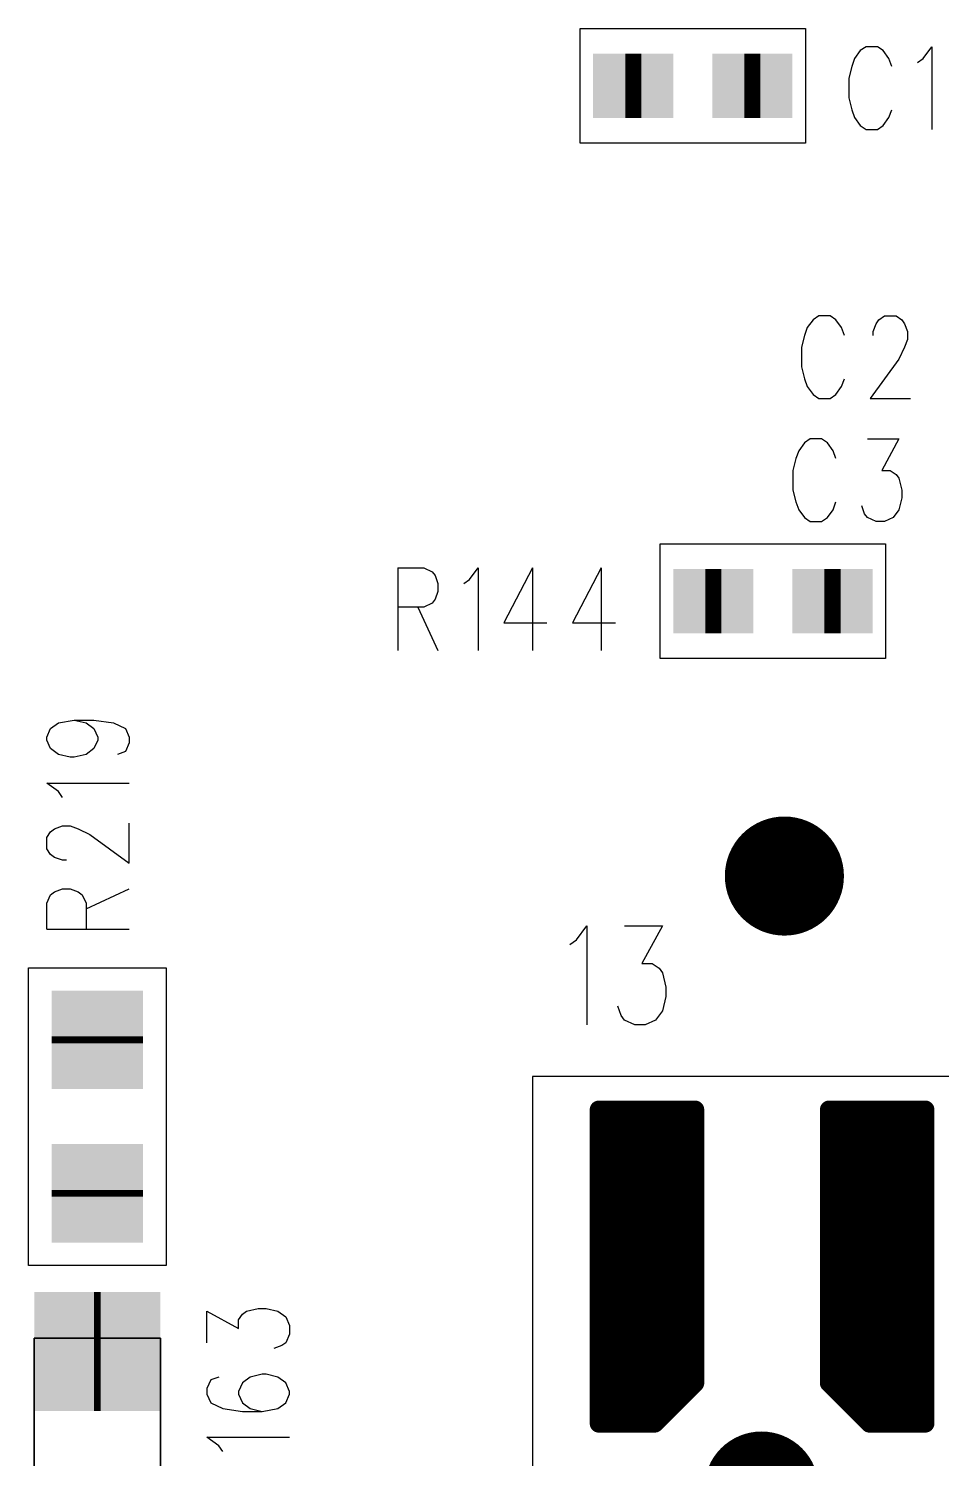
# Model space of a CAD drawing. Extents: x 12040 to 27945, y 10799 to 21199.
# Drawn here: x 17590 to 17989, y 16126 to 16751 of the extents above; entities that cross this region are included whole.
import ezdxf

# ---------------------------------------------------------------- set-up
doc = ezdxf.new("R2010")
doc.units = 0
doc.header["$MEASUREMENT"] = 0
doc.layers.add('ASSYDWGBOT_PHO', color=7, linetype='Continuous')

msp = doc.modelspace()

# ---------------------------------------------------------------- linework, layer by layer
at = {"layer": 'ASSYDWGBOT_PHO'}
for points in [[(17830.79, 16750.629), (17929.211, 16750.629)], [(17830.79, 16700.63), (17830.79, 16750.629)], [(17929.211, 16750.629), (17929.211, 16700.63)], [(17955.629, 16742.729), (17953.131, 16741.02)], [(17960.63, 16742.729), (17955.629, 16742.729)], [(17963.131, 16741.02), (17960.63, 16742.729)], [(17980.631, 16737.579), (17984.381, 16742.729)], [(17984.381, 16742.729), (17984.381, 16706.64)], [(17950.63, 16737.579), (17949.381, 16734.14)], [(17953.131, 16741.02), (17950.63, 16737.579)], [(17965.63, 16737.579), (17963.131, 16741.02)], [(17966.881, 16734.14), (17965.63, 16737.579)], [(17978.13, 16735.861), (17980.631, 16737.579)], [(17949.381, 16734.14), (17948.13, 16728.979)], [(17948.13, 16728.979), (17948.13, 16720.39)], [(17948.13, 16720.39), (17949.381, 16715.231)], [(17949.381, 16715.231), (17950.63, 16711.8)], [(17950.63, 16711.8), (17953.131, 16708.361)], [(17963.131, 16708.361), (17965.63, 16711.8)], [(17965.63, 16711.8), (17966.881, 16715.231)], [(17953.131, 16708.361), (17955.629, 16706.64)], [(17955.629, 16706.64), (17960.63, 16706.64)], [(17960.63, 16706.64), (17963.131, 16708.361)], [(17929.211, 16700.63), (17830.79, 16700.63)], [(17934.999, 16625.231), (17932.501, 16623.52)], [(17940.001, 16625.231), (17934.999, 16625.231)], [(17942.499, 16623.52), (17940.001, 16625.231)], [(17961.25, 16623.52), (17963.751, 16625.231)], [(17963.751, 16625.231), (17968.75, 16625.231)], [(17968.75, 16625.231), (17971.251, 16623.52)], [(17930, 16620.081), (17928.749, 16616.64)], [(17932.501, 16623.52), (17930, 16620.081)], [(17945, 16620.081), (17942.499, 16623.52)], [(17946.251, 16616.64), (17945, 16620.081)], [(17958.75, 16618.361), (17959.999, 16621.799)], [(17958.75, 16616.64), (17958.75, 16618.361)], [(17959.999, 16621.799), (17961.25, 16623.52)], [(17971.251, 16623.52), (17972.5, 16621.799)], [(17972.5, 16621.799), (17973.749, 16618.361)], [(17973.749, 16618.361), (17973.749, 16614.92)], [(17928.749, 16616.64), (17927.5, 16611.481)], [(17927.5, 16611.481), (17927.5, 16602.89)], [(17972.5, 16611.481), (17969.999, 16606.331)], [(17973.749, 16614.92), (17972.5, 16611.481)], [(17969.999, 16606.331), (17957.5, 16589.14)], [(17927.5, 16602.89), (17928.749, 16597.731)], [(17928.749, 16597.731), (17930, 16594.299)], [(17930, 16594.299), (17932.501, 16590.86)], [(17942.499, 16590.86), (17945, 16594.299)], [(17945, 16594.299), (17946.251, 16597.731)], [(17932.501, 16590.86), (17934.999, 16589.14)], [(17934.999, 16589.14), (17940.001, 16589.14)], [(17940.001, 16589.14), (17942.499, 16590.86)], [(17957.5, 16589.14), (17975, 16589.14)], [(17928.749, 16569.771), (17926.25, 16566.33)], [(17931.25, 16571.48), (17928.749, 16569.771)], [(17936.251, 16571.48), (17931.25, 16571.48)], [(17938.749, 16569.771), (17936.251, 16571.48)], [(17941.25, 16566.33), (17938.749, 16569.771)], [(17956.249, 16571.48), (17969.999, 16571.48)], [(17969.999, 16571.48), (17962.5, 16557.73)], [(17924.999, 16562.889), (17923.75, 16557.73)], [(17926.25, 16566.33), (17924.999, 16562.889)], [(17942.499, 16562.889), (17941.25, 16566.33)], [(17923.75, 16557.73), (17923.75, 16549.141)], [(17962.5, 16557.73), (17966.249, 16557.73)], [(17966.249, 16557.73), (17968.75, 16556.021)], [(17968.75, 16556.021), (17969.999, 16554.3)], [(17923.75, 16549.141), (17924.999, 16543.98)], [(17969.999, 16554.3), (17971.251, 16549.141)], [(17971.251, 16549.141), (17971.251, 16545.7)], [(17924.999, 16543.98), (17926.25, 16540.55)], [(17941.25, 16540.55), (17942.499, 16543.98)], [(17971.251, 16545.7), (17969.999, 16540.55)], [(17926.25, 16540.55), (17928.749, 16537.109)], [(17928.749, 16537.109), (17931.25, 16535.391)], [(17936.251, 16535.391), (17938.749, 16537.109)], [(17938.749, 16537.109), (17941.25, 16540.55)], [(17955, 16538.83), (17953.751, 16542.271)], [(17956.249, 16537.109), (17955, 16538.83)], [(17959.999, 16535.391), (17956.249, 16537.109)], [(17967.501, 16537.109), (17963.751, 16535.391)], [(17969.999, 16540.55), (17967.501, 16537.109)], [(17931.25, 16535.391), (17936.251, 16535.391)], [(17963.751, 16535.391), (17959.999, 16535.391)], [(17865.789, 16525.631), (17964.211, 16525.631)], [(17865.789, 16475.63), (17865.789, 16525.631)], [(17964.211, 16525.631), (17964.211, 16475.63)], [(17751.249, 16515.23), (17751.249, 16479.139)], [(17751.249, 16515.23), (17762.501, 16515.23)], [(17762.501, 16515.23), (17766.251, 16513.519)], [(17766.251, 16513.519), (17767.5, 16511.801)], [(17767.5, 16511.801), (17768.749, 16508.36)], [(17782.499, 16510.08), (17786.249, 16515.23)], [(17786.249, 16515.23), (17786.249, 16479.139)], [(17809.999, 16515.23), (17797.501, 16491.171)], [(17809.999, 16515.23), (17809.999, 16479.139)], [(17840, 16515.23), (17827.499, 16491.171)], [(17840, 16515.23), (17840, 16479.139)], [(17768.749, 16508.36), (17768.749, 16504.919)], [(17780.001, 16508.36), (17782.499, 16510.08)], [(17766.251, 16499.769), (17762.501, 16498.051)], [(17767.5, 16501.48), (17766.251, 16499.769)], [(17768.749, 16504.919), (17767.5, 16501.48)], [(17762.501, 16498.051), (17751.249, 16498.051)], [(17760, 16498.051), (17768.749, 16479.139)], [(17797.501, 16491.171), (17816.25, 16491.171)], [(17827.499, 16491.171), (17846.251, 16491.171)], [(17964.211, 16475.63), (17865.789, 16475.63)], [(17597.891, 16441.25), (17599.609, 16445)], [(17599.609, 16445), (17603.05, 16447.5)], [(17603.05, 16447.5), (17609.921, 16448.75)], [(17609.921, 16448.75), (17615.08, 16447.5)], [(17609.921, 16448.75), (17618.521, 16448.75)], [(17615.08, 16447.5), (17618.521, 16445)], [(17618.521, 16448.75), (17627.11, 16447.5)], [(17618.521, 16445), (17620.23, 16441.25)], [(17627.11, 16447.5), (17632.271, 16445)], [(17632.271, 16445), (17633.98, 16441.25)], [(17597.891, 16440.001), (17597.891, 16441.25)], [(17599.609, 16436.251), (17597.891, 16440.001)], [(17620.23, 16440.001), (17618.521, 16436.251)], [(17620.23, 16441.25), (17620.23, 16440.001)], [(17633.98, 16438.749), (17632.271, 16434.999)], [(17633.98, 16441.25), (17633.98, 16438.749)], [(17603.05, 16433.75), (17599.609, 16436.251)], [(17608.2, 16432.501), (17603.05, 16433.75)], [(17609.921, 16432.501), (17608.2, 16432.501)], [(17615.08, 16433.75), (17609.921, 16432.501)], [(17618.521, 16436.251), (17615.08, 16433.75)], [(17632.271, 16434.999), (17628.83, 16433.75)], [(17603.05, 16417.5), (17597.891, 16421.249)], [(17597.891, 16421.249), (17633.98, 16421.249)], [(17604.771, 16415.001), (17603.05, 16417.5)], [(17597.891, 16397.499), (17599.609, 16400)], [(17599.609, 16400), (17601.33, 16401.251)], [(17601.33, 16401.251), (17604.771, 16402.5)], [(17604.771, 16402.5), (17608.2, 16402.5)], [(17608.2, 16402.5), (17611.641, 16401.251)], [(17611.641, 16401.251), (17616.8, 16398.75)], [(17633.98, 16386.25), (17633.98, 16403.749)], [(17597.891, 16392.5), (17597.891, 16397.499)], [(17616.8, 16398.75), (17633.98, 16386.25)], [(17599.609, 16389.999), (17597.891, 16392.5)], [(17601.33, 16388.75), (17599.609, 16389.999)], [(17604.771, 16387.501), (17601.33, 16388.75)], [(17606.48, 16387.501), (17604.771, 16387.501)], [(17601.33, 16373.751), (17604.771, 16375)], [(17604.771, 16375), (17608.2, 16375)], [(17608.2, 16375), (17611.641, 16373.751)], [(17615.08, 16366.249), (17633.98, 16375)], [(17597.891, 16368.75), (17599.609, 16372.499)], [(17597.891, 16357.5), (17597.891, 16368.75)], [(17599.609, 16372.499), (17601.33, 16373.751)], [(17611.641, 16373.751), (17613.359, 16372.499)], [(17613.359, 16372.499), (17615.08, 16368.75)], [(17615.08, 16368.75), (17615.08, 16357.5)], [(17597.891, 16357.5), (17633.98, 16357.5)], [(17829.25, 16352.751), (17833.75, 16358.94)], [(17833.75, 16358.94), (17833.75, 16315.63)], [(17850.25, 16358.94), (17866.751, 16358.94)], [(17866.751, 16358.94), (17857.75, 16342.44)], [(17826.25, 16350.691), (17829.25, 16352.751)], [(17590, 16210.63), (17590, 16340.63)], [(17590, 16340.63), (17650, 16340.63)], [(17650, 16340.63), (17650, 16210.63)], [(17857.75, 16342.44), (17862.249, 16342.44)], [(17862.249, 16342.44), (17865.25, 16340.38)], [(17865.25, 16340.38), (17866.751, 16338.31)], [(17866.751, 16338.31), (17868.25, 16332.13)], [(17868.25, 16332.13), (17868.25, 16327.999)], [(17868.25, 16327.999), (17866.751, 16321.81)], [(17848.749, 16319.75), (17847.25, 16323.879)], [(17850.25, 16317.69), (17848.749, 16319.75)], [(17866.751, 16321.81), (17863.75, 16317.69)], [(17854.75, 16315.63), (17850.25, 16317.69)], [(17859.249, 16315.63), (17854.75, 16315.63)], [(17863.75, 16317.69), (17859.249, 16315.63)], [(18510, 16293.131), (17809.999, 16293.131)], [(17809.999, 16293.131), (17809.999, 15933.13)], [(17650, 16210.63), (17590, 16210.63)], [(17667.891, 16176.88), (17667.891, 16190.63)], [(17667.891, 16190.63), (17681.641, 16183.13)], [(17681.641, 16186.88), (17683.359, 16189.381)], [(17681.641, 16183.13), (17681.641, 16186.88)], [(17683.359, 16189.381), (17685.08, 16190.63)], [(17685.08, 16190.63), (17690.229, 16191.879)], [(17690.229, 16191.879), (17693.67, 16191.879)], [(17693.67, 16191.879), (17698.83, 16190.63)], [(17698.83, 16190.63), (17702.271, 16188.129)], [(17702.271, 16188.129), (17703.979, 16184.38)], [(17703.979, 16180.63), (17702.271, 16176.88)], [(17703.979, 16184.38), (17703.979, 16180.63)], [(17700.55, 16175.631), (17697.109, 16174.379)], [(17702.271, 16176.88), (17700.55, 16175.631)], [(17673.05, 16161.88), (17669.609, 16160.629)], [(17686.8, 16161.88), (17683.359, 16159.38)], [(17691.95, 16163.13), (17686.8, 16161.88)], [(17693.67, 16163.13), (17691.95, 16163.13)], [(17698.83, 16161.88), (17693.67, 16163.13)], [(17702.271, 16159.38), (17698.83, 16161.88)], [(17669.609, 16160.629), (17667.891, 16156.879)], [(17667.891, 16156.879), (17667.891, 16154.381)], [(17683.359, 16159.38), (17681.641, 16155.63)], [(17681.641, 16155.63), (17681.641, 16154.381)], [(17703.979, 16155.63), (17702.271, 16159.38)], [(17703.979, 16154.381), (17703.979, 16155.63)], [(17667.891, 16154.381), (17669.609, 16150.631)], [(17669.609, 16150.631), (17674.77, 16148.13)], [(17681.641, 16154.381), (17683.359, 16150.631)], [(17683.359, 16150.631), (17686.8, 16148.13)], [(17698.83, 16148.13), (17702.271, 16150.631)], [(17702.271, 16150.631), (17703.979, 16154.381)], [(17674.77, 16148.13), (17683.359, 16146.879)], [(17683.359, 16146.879), (17691.95, 16146.879)], [(17686.8, 16148.13), (17691.95, 16146.879)], [(17691.95, 16146.879), (17698.83, 16148.13)], [(17592.44, 16128.54), (17592.44, 16142.71)], [(17647.56, 16128.54), (17647.56, 16142.71)], [(17673.05, 16131.88), (17667.891, 16135.63)], [(17667.891, 16135.63), (17703.979, 16135.63)], [(17674.77, 16129.379), (17673.05, 16131.88)]]:
    msp.add_lwpolyline(points, dxfattribs=at)
for points, const_width in [([(17850.5, 16725.63), (17857.5, 16725.63)], 28), ([(17850.5, 16725.63), (17857.5, 16725.63)], 28), ([(17902.5, 16725.63), (17909.5, 16725.63)], 28), ([(17902.5, 16725.63), (17909.5, 16725.63)], 28), ([(17885.5, 16500.629), (17892.5, 16500.629)], 28), ([(17885.5, 16500.629), (17892.5, 16500.629)], 28), ([(17937.5, 16500.629), (17944.5, 16500.629)], 28), ([(17937.5, 16500.629), (17944.5, 16500.629)], 28), ([(17620.001, 16307.631), (17620.001, 16310.631)], 40), ([(17881.001, 16278.629), (17839.001, 16278.629)], 8), ([(17839.001, 16278.629), (17839.001, 16141.63)], 8), ([(17840, 16141.63), (17840, 16278.629)], 8), ([(17844, 16141.63), (17844, 16278.629)], 8), ([(17848, 16141.63), (17848, 16278.629)], 8), ([(17851.999, 16141.63), (17851.999, 16278.629)], 8), ([(17856.001, 16141.63), (17856.001, 16278.629)], 8), ([(17860.001, 16141.63), (17860.001, 16278.629)], 8), ([(17864, 16142.281), (17864, 16278.629)], 8), ([(17868, 16146.28), (17868, 16278.629)], 8), ([(17872, 16150.28), (17872, 16278.629)], 8), ([(17875.999, 16154.28), (17875.999, 16278.629)], 8), ([(17879.999, 16158.279), (17879.999, 16278.629)], 8), ([(17881.001, 16159.281), (17881.001, 16278.629)], 8), ([(17981.501, 16278.629), (17939.501, 16278.629)], 8), ([(17939.501, 16278.629), (17939.501, 16159.281)], 8), ([(17940.001, 16158.779), (17940.001, 16278.629)], 8), ([(17944, 16154.779), (17944, 16278.629)], 8), ([(17948, 16150.78), (17948, 16278.629)], 8), ([(17952, 16146.78), (17952, 16278.629)], 8), ([(17955.999, 16142.78), (17955.999, 16278.629)], 8), ([(17959.999, 16141.63), (17959.999, 16278.629)], 8), ([(17964.001, 16141.63), (17964.001, 16278.629)], 8), ([(17968, 16141.63), (17968, 16278.629)], 8), ([(17972, 16141.63), (17972, 16278.629)], 8), ([(17976, 16141.63), (17976, 16278.629)], 8), ([(17980, 16141.63), (17980, 16278.629)], 8), ([(17981.501, 16141.63), (17981.501, 16278.629)], 8), ([(17620.001, 16240.629), (17620.001, 16243.629)], 40), ([(17621.5, 16173.031), (17618.5, 16173.031)], 52), ([(17863.34, 16141.63), (17881.001, 16159.281)], 8), ([(17939.501, 16159.281), (17957.161, 16141.63)], 8), ([(17839.001, 16141.63), (17863.34, 16141.63)], 8), ([(17957.161, 16141.63), (17981.501, 16141.63)], 8)]:
    msp.add_lwpolyline(points, dxfattribs=dict(at, const_width=const_width))
for points, const_width in [([(17907, 16380.63, 1), (17933, 16380.63, 1), (17907, 16380.63)], 26), ([(17853.751, 16210.131, 1), (17866.251, 16210.131, 1), (17853.751, 16210.131)], 12.5), ([(17953.749, 16210.131, 1), (17966.249, 16210.131, 1), (17953.749, 16210.131)], 12.5), ([(17897.5, 16113.131, 1), (17922.5, 16113.131, 1), (17897.5, 16113.131)], 25)]:
    msp.add_lwpolyline(points, format="xyb", dxfattribs=dict(at, const_width=const_width))
at = {"layer": 'ASSYDWGBOT_PHO', "const_width": 4}
for points in [[(17837.001, 16278.629, 1), (17841.001, 16278.629, 1)], [(17837.001, 16278.629, 1), (17841.001, 16278.629, 1)], [(17838, 16278.629, 1), (17842, 16278.629, 1)], [(17842, 16278.629, 1), (17846, 16278.629, 1)], [(17846, 16278.629, 1), (17850, 16278.629, 1)], [(17849.999, 16278.629, 1), (17853.999, 16278.629, 1)], [(17854.001, 16278.629, 1), (17858.001, 16278.629, 1)], [(17858.001, 16278.629, 1), (17862.001, 16278.629, 1)], [(17862, 16278.629, 1), (17866, 16278.629, 1)], [(17866, 16278.629, 1), (17870, 16278.629, 1)], [(17870, 16278.629, 1), (17874, 16278.629, 1)], [(17873.999, 16278.629, 1), (17877.999, 16278.629, 1)], [(17877.999, 16278.629, 1), (17881.999, 16278.629, 1)], [(17879.001, 16278.629, 1), (17883.001, 16278.629, 1)], [(17879.001, 16278.629, 1), (17883.001, 16278.629, 1)], [(17937.501, 16278.629, 1), (17941.501, 16278.629, 1)], [(17937.501, 16278.629, 1), (17941.501, 16278.629, 1)], [(17938.001, 16278.629, 1), (17942.001, 16278.629, 1)], [(17942, 16278.629, 1), (17946, 16278.629, 1)], [(17946, 16278.629, 1), (17950, 16278.629, 1)], [(17950, 16278.629, 1), (17954, 16278.629, 1)], [(17953.999, 16278.629, 1), (17957.999, 16278.629, 1)], [(17957.999, 16278.629, 1), (17961.999, 16278.629, 1)], [(17962.001, 16278.629, 1), (17966.001, 16278.629, 1)], [(17966, 16278.629, 1), (17970, 16278.629, 1)], [(17970, 16278.629, 1), (17974, 16278.629, 1)], [(17974, 16278.629, 1), (17978, 16278.629, 1)], [(17978, 16278.629, 1), (17982, 16278.629, 1)], [(17979.501, 16278.629, 1), (17983.501, 16278.629, 1)], [(17979.501, 16278.629, 1), (17983.501, 16278.629, 1)], [(17877.999, 16158.279, 1), (17881.999, 16158.279, 1)], [(17879.001, 16159.281, 1), (17883.001, 16159.281, 1)], [(17879.001, 16159.281, 1), (17883.001, 16159.281, 1)], [(17937.501, 16159.281, 1), (17941.501, 16159.281, 1)], [(17937.501, 16159.281, 1), (17941.501, 16159.281, 1)], [(17938.001, 16158.779, 1), (17942.001, 16158.779, 1)], [(17873.999, 16154.28, 1), (17877.999, 16154.28, 1)], [(17942, 16154.779, 1), (17946, 16154.779, 1)], [(17866, 16146.28, 1), (17870, 16146.28, 1)], [(17870, 16150.28, 1), (17874, 16150.28, 1)], [(17946, 16150.78, 1), (17950, 16150.78, 1)], [(17950, 16146.78, 1), (17954, 16146.78, 1)], [(17837.001, 16141.63, 1), (17841.001, 16141.63, 1)], [(17837.001, 16141.63, 1), (17841.001, 16141.63, 1)], [(17838, 16141.63, 1), (17842, 16141.63, 1)], [(17842, 16141.63, 1), (17846, 16141.63, 1)], [(17846, 16141.63, 1), (17850, 16141.63, 1)], [(17849.999, 16141.63, 1), (17853.999, 16141.63, 1)], [(17854.001, 16141.63, 1), (17858.001, 16141.63, 1)], [(17858.001, 16141.63, 1), (17862.001, 16141.63, 1)], [(17861.34, 16141.63, 1), (17865.34, 16141.63, 1)], [(17861.34, 16141.63, 1), (17865.34, 16141.63, 1)], [(17862, 16142.281, 1), (17866, 16142.281, 1)], [(17953.999, 16142.78, 1), (17957.999, 16142.78, 1)], [(17955.161, 16141.63, 1), (17959.161, 16141.63, 1)], [(17955.161, 16141.63, 1), (17959.161, 16141.63, 1)], [(17957.999, 16141.63, 1), (17961.999, 16141.63, 1)], [(17962.001, 16141.63, 1), (17966.001, 16141.63, 1)], [(17966, 16141.63, 1), (17970, 16141.63, 1)], [(17970, 16141.63, 1), (17974, 16141.63, 1)], [(17974, 16141.63, 1), (17978, 16141.63, 1)], [(17978, 16141.63, 1), (17982, 16141.63, 1)], [(17979.501, 16141.63, 1), (17983.501, 16141.63, 1)], [(17979.501, 16141.63, 1), (17983.501, 16141.63, 1)]]:
    msp.add_lwpolyline(points, format="xyb", close=True, dxfattribs=at)
at = {"layer": 'ASSYDWGBOT_PHO'}
for points in [[(17592.44, 16092.319), (17592.44, 16178.93)], [(17592.44, 16178.93), (17647.56, 16178.93)], [(17647.56, 16178.93), (17647.56, 16092.319)]]:
    msp.add_lwpolyline(points, close=True, dxfattribs=at)
for points in [[(17864.5, 16739.63), (17864.5, 16711.63), (17836.5, 16739.63), (17836.5, 16711.63)], [(17864.5, 16739.63), (17864.5, 16711.63), (17836.5, 16739.63), (17836.5, 16711.63)], [(17843.5, 16711.63), (17843.5, 16739.63), (17871.5, 16711.63), (17871.5, 16739.63)], [(17843.5, 16711.63), (17843.5, 16739.63), (17871.5, 16711.63), (17871.5, 16739.63)], [(17916.5, 16739.63), (17916.5, 16711.63), (17888.5, 16739.63), (17888.5, 16711.63)], [(17916.5, 16739.63), (17916.5, 16711.63), (17888.5, 16739.63), (17888.5, 16711.63)], [(17895.5, 16711.63), (17895.5, 16739.63), (17923.5, 16711.63), (17923.5, 16739.63)], [(17895.5, 16711.63), (17895.5, 16739.63), (17923.5, 16711.63), (17923.5, 16739.63)], [(17899.5, 16514.629), (17899.5, 16486.629), (17871.5, 16514.629), (17871.5, 16486.629)], [(17899.5, 16514.629), (17899.5, 16486.629), (17871.5, 16514.629), (17871.5, 16486.629)], [(17878.5, 16486.629), (17878.5, 16514.629), (17906.5, 16486.629), (17906.5, 16514.629)], [(17878.5, 16486.629), (17878.5, 16514.629), (17906.5, 16486.629), (17906.5, 16514.629)], [(17951.5, 16514.629), (17951.5, 16486.629), (17923.5, 16514.629), (17923.5, 16486.629)], [(17951.5, 16514.629), (17951.5, 16486.629), (17923.5, 16514.629), (17923.5, 16486.629)], [(17930.5, 16486.629), (17930.5, 16514.629), (17958.5, 16486.629), (17958.5, 16514.629)], [(17930.5, 16486.629), (17930.5, 16514.629), (17958.5, 16486.629), (17958.5, 16514.629)], [(17640.001, 16290.631), (17600.001, 16290.631), (17640.001, 16330.631), (17600.001, 16330.631)], [(17600.001, 16327.631), (17640.001, 16327.631), (17600.001, 16287.631), (17640.001, 16287.631)], [(17640.001, 16223.629), (17600.001, 16223.629), (17640.001, 16263.629), (17600.001, 16263.629)], [(17600.001, 16260.629), (17640.001, 16260.629), (17600.001, 16220.629), (17640.001, 16220.629)], [(17644.5, 16199.031), (17644.5, 16147.031), (17592.5, 16199.031), (17592.5, 16147.031)], [(17595.5, 16147.031), (17595.5, 16199.031), (17647.5, 16147.031), (17647.5, 16199.031)]]:
    msp.add_solid(points, dxfattribs=at)

doc.saveas('drawing.dxf')
